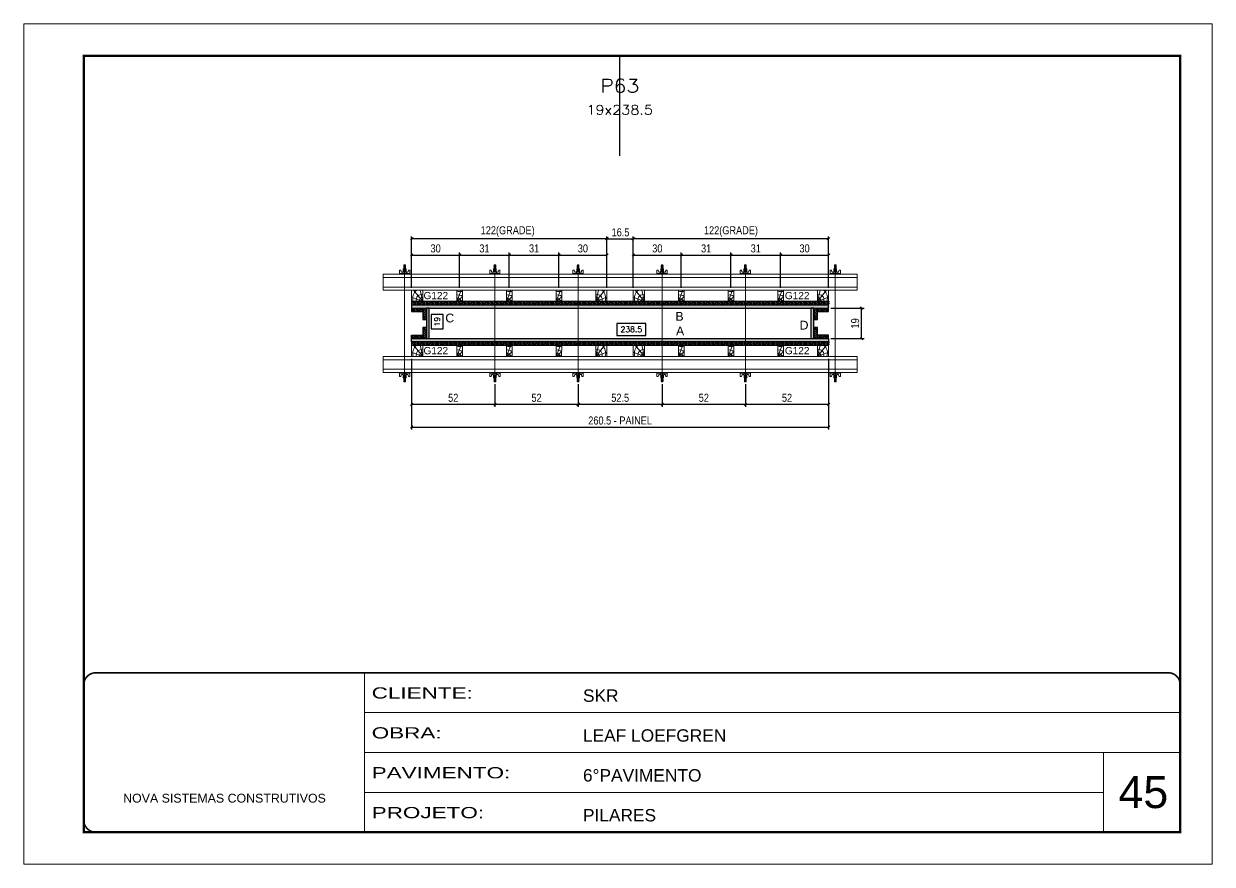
# Model space of a CAD drawing. Extents: x 14400 to 27878, y -21631 to 6985.
# Drawn here: x 14413 to 15898, y -6700 to -5650 of the extents above; entities that cross this region are included whole.
import ezdxf
from ezdxf.enums import TextEntityAlignment as Align

# ---------------------------------------------------------------- set-up
doc = ezdxf.new("R2010")
doc.units = 0
for name, pattern in [('CONTINUO', [0]), ('DASHED', [0.75, 0.5, -0.25]), ('HIDDEN', [0.375, 0.25, -0.125])]:
    doc.linetypes.add(name, pattern=pattern)
for name, color, linetype, lineweight in [('CARIMBO', 255, 'Continuous', 9), ('Folhas', 255, 'Continuous', 9), ('Hachura', 251, 'Continuous', 9), ('Madeira', 126, 'Continuous', 18), ('Perfil Metálico', 224, 'Continuous', 18), ('SARRAFO DE PRESSAO', 251, 'DASHED', 9), ('Texto Seção', 7, 'Continuous', 15)]:
    doc.layers.add(name, color=color, linetype=linetype, lineweight=lineweight)
for name, color, linetype in [('CHAPA', 1, 'Continuous'), ('COTA', 241, 'Continuous'), ('SARRAFO', 251, 'Continuous'), ('Texto de Titulo', 7, 'Continuous'), ('Texto Qtd Sarr', 242, 'Continuous'), ('TEXTO_GERAL', 7, 'Continuous')]:
    doc.layers.add(name, color=color, linetype=linetype)
doc.styles.add('ARIAL', font='arial.ttf')
doc.styles.add('COTA TECNICA 2X', font='techl___.ttf', dxfattribs={"height": 10})
doc.styles.add('ROMANS', font='romans.shx')
doc.styles.add('SANSSERIF', font='sas_____.pfb')
doc.styles.add('Tecnologia', font='')
doc.styles.get('Tecnologia').set_extended_font_data('Forgotten Futurist')
doc.dimstyles.new('SECAO PILAR', dxfattribs={"dimtxt": 10, "dimasz": 3, "dimexe": 3, "dimexo": 3, "dimgap": 3, "dimtad": 1, "dimdec": 1, "dimlfac": 0.5, "dimzin": 12, "dimdsep": 46, "dimtxsty": 'COTA TECNICA 2X', "dimblk1": 'OBLIQUE', "dimblk2": 'OBLIQUE', "dimsah": 1, "dimcen": 0.9, "dimclrd": 256, "dimclre": 256, "dimclrt": 256, "dimadec": 1, "dimazin": 3, "dimtfac": 1, "dimtdec": 1, "dimtmove": 0, "dimatfit": 3, "dimfxl": 1, "dimtolj": 1, "dimtzin": 12, "dimarcsym": 0})
doc.dimstyles.new('SECÇÃO 2', dxfattribs={"dimtxt": 7, "dimasz": 6, "dimexe": 0.18, "dimexo": 2, "dimgap": -4, "dimtad": 3, "dimdec": 1, "dimlfac": 0.5, "dimzin": 12, "dimdsep": 46, "dimtxsty": 'ROMANS', "dimblk": 'ARCHTICK', "dimcen": 0.09, "dimse1": 1, "dimse2": 1, "dimsd1": 1, "dimsd2": 1, "dimclrd": 180, "dimclre": 5, "dimclrt": 1, "dimadec": 0, "dimazin": 3, "dimtfac": 1, "dimtdec": 1, "dimtofl": 0, "dimtmove": 0, "dimatfit": 3, "dimldrblk": 'ARCHTICK', "dimfxl": 1, "dimtolj": 1, "dimtzin": 0, "dimarcsym": 0})
pattern_1 = [(225, (5774.138, -28934.2674), (1.12253202, -1.12253202), [])]

# ---------------------------------------------------------------- blocks, each defined once
blk = doc.blocks.new('9999999999')
at = {"color": 30, "linetype": 'CONTINUO'}
for p, q in [((98564.6, 34230.2), (98564.6, 34429.4)), ((98564.6, 34379.6), (99584, 34379.6)), ((98564.6, 34329.8), (99488, 34329.8)), ((99584, 34329.8), (99488, 34329.8)), ((99488, 34329.8), (99488, 34230.2)), ((98564.6, 34280), (99488, 34280))]:
    blk.add_line(p, q, dxfattribs=at)
at = {"color": 30, "linetype": 'CONTINUO', "const_width": 2}
blk.add_lwpolyline([(99584, 34230.2), (99584, 34414.4, 0.414214), (99569, 34429.4), (98229, 34429.4, 0.414214), (98214, 34414.4), (98214, 34245.2, 0.414214), (98229, 34230.2), (99584, 34230.2)], format="xyb", dxfattribs=at)
at = {"layer": 'Folhas'}
blk.add_lwpolyline([(98139, 34190.2), (99624, 34190.2), (99624, 35240.2), (98139, 35240.2)], close=True, dxfattribs=at)
at = {"layer": 'Folhas', "color": 30, "const_width": 3}
blk.add_lwpolyline([(98214, 34230.2), (99584, 34230.2), (99584, 35200.2), (98214, 35200.2)], close=True, dxfattribs=at)
at = {"color": 7, "linetype": 'Continuous', "ltscale": 5, "style": 'ARIAL'}
for s, height, p in [('SKR', 15.48, (98837.7, 34393.1)), ('LEAF LOEFGREN', 15.483, (98837.7, 34343.3)), ('6°PAVIMENTO', 15.483, (98837.7, 34293.5)), ('NOVA SISTEMAS CONSTRUTIVOS', 11.059, (98263.2, 34267.2)), ('PILARES', 15.48, (98837.7, 34243.7))]:
    blk.add_text(s, height=height, dxfattribs=at).set_placement(p)
at = {"layer": 'Folhas', "color": 7, "style": 'Tecnologia', "width": 1.5}
for s, p in [('CLIENTE:', (98573.7, 34397.2)), ('OBRA:', (98573.7, 34347.3)), ('PAVIMENTO:', (98573.7, 34297.5)), ('PROJETO:', (98573.7, 34247.7))]:
    blk.add_text(s, height=14, dxfattribs=at).set_placement(p)
blk = doc.blocks.new('*D3748')
at = {"layer": 'COTA', "color": 180, "lineweight": -2, "transparency": 16777216}
for p, q in [((14937.5, -6012.8), (14922.5, -6012.8)), ((14922.5, -6012.8), (14922.5, -6030.8)), ((14937.5, -6030.8), (14937.5, -6012.8)), ((14922.5, -6030.8), (14937.5, -6030.8))]:
    blk.add_line(p, q, dxfattribs=at)
at = {"layer": 'Defpoints', "color": 0, "transparency": 16777216}
for p in [(14937.4, -6004.9), (14937.4, -6042.9), (14941.5, -6042.9)]:
    blk.add_point(p, dxfattribs=at)
at = {"layer": 'COTA', "color": 1, "transparency": 16777216, "insert": (14930, -6021.8), "char_height": 7, "attachment_point": 5, "rotation": 90, "style": 'ROMANS'}
blk.add_mtext('\\A1;19', dxfattribs=at)
blk = doc.blocks.new('_ArchTick')
at = {"color": 0, "linetype": 'ByBlock', "const_width": 0.15}
blk.add_lwpolyline([(-0.5, -0.5), (0.5, 0.5)], dxfattribs=at)
blk = doc.blocks.new('*D3749')
at = {"layer": 'COTA', "color": 180, "lineweight": -2, "transparency": 16777216}
for p, q in [((15190.6, -6023.9), (15154.6, -6023.9)), ((15154.6, -6023.9), (15154.6, -6038.9)), ((15190.6, -6038.9), (15190.6, -6023.9)), ((15154.6, -6038.9), (15190.6, -6038.9))]:
    blk.add_line(p, q, dxfattribs=at)
at = {"layer": 'Defpoints', "color": 0, "transparency": 16777216}
for p in [(14920.1, -6042.9), (15397.1, -6042.9), (15397.1, -6042.9)]:
    blk.add_point(p, dxfattribs=at)
at = {"layer": 'COTA', "color": 1, "transparency": 16777216, "insert": (15172.6, -6031.4), "char_height": 7, "attachment_point": 5, "style": 'ROMANS'}
blk.add_mtext('\\A1;238.5', dxfattribs=at)
blk = doc.blocks.new('_Oblique')
at = {"color": 0, "linetype": 'ByBlock', "lineweight": -2}
blk.add_line((-0.5, -0.5), (0.5, 0.5), dxfattribs=at)
blk = doc.blocks.new('*D3750')
at = {"layer": 'COTA', "lineweight": -2, "transparency": 16777216}
for p, q in [((14898.1, -6068.2), (14898.1, -6156.4)), ((15419.1, -6068.2), (15419.1, -6156.4)), ((14898.1, -6153.4), (15419.1, -6153.4))]:
    blk.add_line(p, q, dxfattribs=at)
at = {"layer": 'Defpoints', "color": 0, "transparency": 16777216}
for p in [(14898.1, -6065.2), (15419.1, -6065.2), (15419.1, -6153.4)]:
    blk.add_point(p, dxfattribs=at)
at = {"layer": 'COTA', "lineweight": -2, "transparency": 16777216, "xscale": 3, "yscale": 3, "zscale": 3, "rotation": 180}
blk.add_blockref('_Oblique', (14898.1, -6153.4), dxfattribs=at)
at = {"layer": 'COTA', "lineweight": -2, "transparency": 16777216, "xscale": 3, "yscale": 3, "zscale": 3}
blk.add_blockref('_Oblique', (15419.1, -6153.4), dxfattribs=at)
at = {"layer": 'COTA', "transparency": 16777216, "insert": (15158.6, -6145.3), "char_height": 10, "attachment_point": 5, "style": 'COTA TECNICA 2X'}
blk.add_mtext('\\A1;260.5 - PAINEL', dxfattribs=at)
blk = doc.blocks.new('*D3751')
at = {"layer": 'COTA', "lineweight": -2, "transparency": 16777216}
for p, q in [((14898.1, -6068.3), (14898.1, -6128)), ((15002.2, -6100), (15002.2, -6128)), ((14898.1, -6125), (15002.2, -6125))]:
    blk.add_line(p, q, dxfattribs=at)
at = {"layer": 'Defpoints', "color": 0, "transparency": 16777216}
for p in [(14898.1, -6065.3), (15002.2, -6097), (15002.2, -6125)]:
    blk.add_point(p, dxfattribs=at)
at = {"layer": 'COTA', "lineweight": -2, "transparency": 16777216, "xscale": 3, "yscale": 3, "zscale": 3, "rotation": 180}
blk.add_blockref('_Oblique', (14898.1, -6125), dxfattribs=at)
at = {"layer": 'COTA', "lineweight": -2, "transparency": 16777216, "xscale": 3, "yscale": 3, "zscale": 3}
blk.add_blockref('_Oblique', (15002.2, -6125), dxfattribs=at)
at = {"layer": 'COTA', "transparency": 16777216, "insert": (14950.1, -6116.9), "char_height": 10, "attachment_point": 5, "style": 'COTA TECNICA 2X'}
blk.add_mtext('\\A1;52', dxfattribs=at)
blk = doc.blocks.new('C')
at = {"layer": 'Hachura', "color": 0}
for p, q in [((0, 3.22), (0, -3.22)), ((0.45, 3.22), (0, 3.22)), ((0.46, 3.16), (0, 3.16)), ((0.46, 3.05), (0, 3.05)), ((0.46, 2.88), (0, 2.88)), ((0, 2.75), (0, -1.16)), ((0.46, 2.65), (0, 2.65)), ((0.46, 2.23), (0, 2.23)), ((0.46, 1.51), (0, 1.51)), ((0.39, 0.49), (0.17, 0.49)), ((0.45, -3.23), (0.45, 3.22)), ((0.45, 3.22), (2.58, 3.22)), ((1.74, 0.97), (0.45, 0.97)), ((1.45, 0.1), (0.45, 0.1)), ((1.35, 1.94), (1.35, 0.96)), ((2.58, 2.39), (1.47, 2.09)), ((1.74, -0.97), (1.74, 0.97)), ((1.74, 0.97), (1.74, 0.84)), ((1.74, 0.97), (1.74, 0.84)), ((1.74, 0.84), (3.35, 0.84)), ((3.35, 0.45), (1.74, 0.45)), ((2.58, 3.22), (2.58, 2.39)), ((3.32, 0.84), (3.32, -0.84)), ((3.35, 0.84), (3.35, -0.84)), ((3.68, 0.45), (3.35, 0.45)), ((3.84, -0.52), (3.35, 0.45)), ((3.35, 0.06), (3.67, -0.57)), ((3.68, 0.45), (4.16, -0.52)), ((3.72, 0.5), (4.25, -0.57)), ((4.37, -0.55), (3.83, 0.53)), ((4.15, 0.45), (3.93, 0.45)), ((4.42, -0.52), (3.93, 0.45)), ((4.15, 0.45), (4.26, 0.45)), ((4.26, 0.45), (4.74, -0.52)), ((4.3, 0.5), (4.83, -0.57)), ((4.95, -0.55), (4.41, 0.53)), ((4.51, 0.45), (4.84, 0.45)), ((5, -0.52), (4.51, 0.45)), ((4.84, 0.45), (5.32, -0.52)), ((4.88, 0.5), (5.41, -0.57)), ((5.53, -0.55), (4.99, 0.53)), ((5.58, -0.52), (5.09, 0.45)), ((5.42, 0.45), (5.09, 0.45)), ((5.58, -0.52), (5.09, 0.45)), ((5.42, 0.45), (5.74, -0.19)), ((5.46, 0.5), (5.74, -0.07)), ((5.74, 0.19), (5.57, 0.53)), ((5.74, 0.32), (5.68, 0.45)), ((5.68, 0.45), (5.74, 0.45)), ((5.74, 0.45), (5.9, 0.29)), ((5.74, 0.45), (5.74, -0.52)), ((5.9, -0.36), (5.9, 0.29)), ((0.45, 0), (0, 0)), ((0.46, -1.52), (0, -1.52)), ((0.46, -2.23), (0, -2.23)), ((0.46, -2.65), (0, -2.65)), ((0.46, -2.88), (0, -2.88)), ((0.46, -3.05), (0, -3.05)), ((0.46, -3.16), (0, -3.16)), ((0, -3.22), (2.57, -3.22)), ((0.08, -0.48), (0.29, -0.48)), ((0.29, -0.48), (0.4, -0.48)), ((0.45, 0), (0.45, -0.97)), ((0.45, -0.16), (1.45, -0.16)), ((0.45, -0.65), (0.45, -0.32)), ((0.45, -3.23), (0.45, -0.65)), ((0.45, -0.97), (1.74, -0.97)), ((1.35, -1.94), (1.35, -0.97)), ((2.58, -2.39), (1.47, -2.1)), ((3.35, -0.32), (1.74, -0.32)), ((3.35, -0.84), (1.74, -0.84)), ((2.58, -3.23), (2.58, -2.39)), ((3.35, -0.07), (3.58, -0.52)), ((3.35, -0.52), (3.58, -0.52)), ((3.84, -0.52), (4.16, -0.52)), ((4.42, -0.52), (4.74, -0.52)), ((4.63, -0.52), (4.74, -0.52)), ((5, -0.52), (5.32, -0.52)), ((5.58, -0.52), (5.74, -0.52)), ((5.74, -0.52), (5.9, -0.36)), ((5.74, -0.52), (5.74, -0.52))]:
    blk.add_line(p, q, dxfattribs=at)
for centre, radius, start, end in [((1.52, 1.94), 0.161, 104.74356, 180), ((1.44, -0.03), 0.129, 272.69497, 87.30503), ((3.81, 0.39), 0.143, 25.56881, 154.43119), ((4.39, 0.39), 0.143, 25.56881, 154.43119), ((4.97, 0.39), 0.143, 25.56881, 154.43119), ((5.55, 0.39), 0.143, 25.56881, 154.43119), ((0.17, -0.37), 0.174, 221.74404, 317.85924), ((1.52, -1.94), 0.161, 180, 255.25644), ((3.71, -0.4), 0.174, 222.14076, 318.25596), ((4.29, -0.4), 0.174, 222.14076, 318.25596), ((4.87, -0.4), 0.174, 222.14076, 318.25596), ((5.45, -0.4), 0.174, 222.14076, 318.25596), ((5.61, -0.4), 0.174, 317.85924, 318.25596)]:
    blk.add_arc(centre, radius, start, end, dxfattribs=at)
blk = doc.blocks.new('*D3752')
at = {"layer": 'COTA', "lineweight": -2, "transparency": 16777216}
for p, q in [((15211.2, -6100), (15211.2, -6128)), ((15315.2, -6100), (15315.2, -6128)), ((15211.2, -6125), (15315.2, -6125))]:
    blk.add_line(p, q, dxfattribs=at)
at = {"layer": 'Defpoints', "color": 0, "transparency": 16777216}
for p in [(15211.2, -6097), (15315.2, -6097), (15315.2, -6125)]:
    blk.add_point(p, dxfattribs=at)
at = {"layer": 'COTA', "lineweight": -2, "transparency": 16777216, "xscale": 3, "yscale": 3, "zscale": 3, "rotation": 180}
blk.add_blockref('_Oblique', (15211.2, -6125), dxfattribs=at)
at = {"layer": 'COTA', "lineweight": -2, "transparency": 16777216, "xscale": 3, "yscale": 3, "zscale": 3}
blk.add_blockref('_Oblique', (15315.2, -6125), dxfattribs=at)
at = {"layer": 'COTA', "transparency": 16777216, "insert": (15263.2, -6116.9), "char_height": 10, "attachment_point": 5, "style": 'COTA TECNICA 2X'}
blk.add_mtext('\\A1;52', dxfattribs=at)
blk = doc.blocks.new('*D3753')
at = {"layer": 'COTA', "lineweight": -2, "transparency": 16777216}
for p, q in [((15422.1, -6004.9), (15463.4, -6004.9)), ((15460.4, -6042.9), (15460.4, -6004.9)), ((15422.1, -6042.9), (15463.4, -6042.9))]:
    blk.add_line(p, q, dxfattribs=at)
at = {"layer": 'Defpoints', "color": 0, "transparency": 16777216}
for p in [(15419.1, -6004.9), (15460.4, -6004.9), (15419.1, -6042.9)]:
    blk.add_point(p, dxfattribs=at)
at = {"layer": 'COTA', "lineweight": -2, "transparency": 16777216, "xscale": 3, "yscale": 3, "zscale": 3}
for p, rotation in [((15460.4, -6004.9), 90), ((15460.4, -6042.9), 270)]:
    blk.add_blockref('_Oblique', p, dxfattribs=dict(at, rotation=rotation))
at = {"layer": 'COTA', "transparency": 16777216, "insert": (15452.3, -6023.9), "char_height": 10, "attachment_point": 5, "rotation": 90, "style": 'COTA TECNICA 2X'}
blk.add_mtext('\\A1;19', dxfattribs=at)
blk = doc.blocks.new('*D3754')
at = {"layer": 'COTA', "lineweight": -2, "transparency": 16777216}
for p, q in [((15002.2, -6100), (15002.2, -6128)), ((15106.2, -6100), (15106.2, -6128)), ((15002.2, -6125), (15106.2, -6125))]:
    blk.add_line(p, q, dxfattribs=at)
at = {"layer": 'Defpoints', "color": 0, "transparency": 16777216}
for p in [(15002.2, -6097), (15106.2, -6097), (15106.2, -6125)]:
    blk.add_point(p, dxfattribs=at)
at = {"layer": 'COTA', "lineweight": -2, "transparency": 16777216, "xscale": 3, "yscale": 3, "zscale": 3, "rotation": 180}
blk.add_blockref('_Oblique', (15002.2, -6125), dxfattribs=at)
at = {"layer": 'COTA', "lineweight": -2, "transparency": 16777216, "xscale": 3, "yscale": 3, "zscale": 3}
blk.add_blockref('_Oblique', (15106.2, -6125), dxfattribs=at)
at = {"layer": 'COTA', "transparency": 16777216, "insert": (15054.2, -6116.9), "char_height": 10, "attachment_point": 5, "style": 'COTA TECNICA 2X'}
blk.add_mtext('\\A1;52', dxfattribs=at)
blk = doc.blocks.new('PONTALETE')
at = {"layer": 'Madeira'}
for q in [(2.71, 7), (7, 5.76), (7, 1.74)]:
    blk.add_line((0, 0), q, dxfattribs=at)
blk.add_lwpolyline([(0, 0), (7, 0), (7, 7), (0, 7)], close=True, dxfattribs=at)
for centre, radius, start, end in [((2.04, 0.06), 6.23, 37.28179, 109.09128), ((1.09, 0.9), 3.19, 343.60304, 109.98471), ((-0.21, -0.78), 3.09, 14.63219, 86.0383)]:
    blk.add_arc(centre, radius, start, end, dxfattribs=at)
blk = doc.blocks.new('MEIO PONTALETE')
at = {"layer": 'Madeira'}
for q in [(2.71, 7), (3.5, 2.88), (3.5, 0.87)]:
    blk.add_line((0, 0), q, dxfattribs=at)
blk.add_lwpolyline([(0, 0), (3.5, 0), (3.5, 7), (0, 7)], close=True, dxfattribs=at)
for centre, radius, start, end in [((2.04, 0.06), 6.23, 76.44987, 109.09128), ((1.09, 0.9), 3.19, 40.90626, 109.98471), ((-0.21, -0.78), 3.09, 14.63219, 86.0383)]:
    blk.add_arc(centre, radius, start, end, dxfattribs=at)
blk = doc.blocks.new('*D3755')
at = {"layer": 'COTA', "lineweight": -2, "transparency": 16777216}
for p, q in [((15175.1, -5979.4), (15175.1, -5935.5)), ((15175.1, -5938.5), (15235.1, -5938.5)), ((15235.1, -5979.5), (15235.1, -5935.5))]:
    blk.add_line(p, q, dxfattribs=at)
at = {"layer": 'Defpoints', "color": 0, "transparency": 16777216}
for p in [(15235.1, -5938.5), (15175.1, -5982.4), (15235.1, -5982.5)]:
    blk.add_point(p, dxfattribs=at)
at = {"layer": 'COTA', "lineweight": -2, "transparency": 16777216, "xscale": 3, "yscale": 3, "zscale": 3, "rotation": 180}
blk.add_blockref('_Oblique', (15175.1, -5938.5), dxfattribs=at)
at = {"layer": 'COTA', "lineweight": -2, "transparency": 16777216, "xscale": 3, "yscale": 3, "zscale": 3}
blk.add_blockref('_Oblique', (15235.1, -5938.5), dxfattribs=at)
at = {"layer": 'COTA', "transparency": 16777216, "insert": (15205.1, -5930.3), "char_height": 10, "attachment_point": 5, "style": 'COTA TECNICA 2X'}
blk.add_mtext('\\A1;30', dxfattribs=at)
blk = doc.blocks.new('*D3756')
at = {"layer": 'COTA', "lineweight": -2, "transparency": 16777216}
for p, q in [((15175.1, -5979.4), (15175.1, -5915.3)), ((15419.1, -5918.3), (15175.1, -5918.3)), ((15419.1, -5979.5), (15419.1, -5915.3))]:
    blk.add_line(p, q, dxfattribs=at)
at = {"layer": 'Defpoints', "color": 0, "transparency": 16777216}
for p in [(15175.1, -5918.3), (15175.1, -5982.4), (15419.1, -5982.5)]:
    blk.add_point(p, dxfattribs=at)
at = {"layer": 'COTA', "lineweight": -2, "transparency": 16777216, "xscale": 3, "yscale": 3, "zscale": 3, "rotation": 180}
blk.add_blockref('_Oblique', (15175.1, -5918.3), dxfattribs=at)
at = {"layer": 'COTA', "lineweight": -2, "transparency": 16777216, "xscale": 3, "yscale": 3, "zscale": 3}
blk.add_blockref('_Oblique', (15419.1, -5918.3), dxfattribs=at)
at = {"layer": 'COTA', "transparency": 16777216, "insert": (15297.1, -5909.1), "char_height": 10, "attachment_point": 5, "style": 'COTA TECNICA 2X'}
blk.add_mtext('\\A1;122(GRADE)', dxfattribs=at)
blk = doc.blocks.new('*D3757')
at = {"layer": 'COTA', "lineweight": -2, "transparency": 16777216}
for p, q in [((15235.1, -5979.5), (15235.1, -5935.5)), ((15235.1, -5938.5), (15297.1, -5938.5)), ((15297.1, -5979.5), (15297.1, -5935.5))]:
    blk.add_line(p, q, dxfattribs=at)
at = {"layer": 'Defpoints', "color": 0, "transparency": 16777216}
for p in [(15297.1, -5938.5), (15235.1, -5982.5), (15297.1, -5982.5)]:
    blk.add_point(p, dxfattribs=at)
at = {"layer": 'COTA', "lineweight": -2, "transparency": 16777216, "xscale": 3, "yscale": 3, "zscale": 3, "rotation": 180}
blk.add_blockref('_Oblique', (15235.1, -5938.5), dxfattribs=at)
at = {"layer": 'COTA', "lineweight": -2, "transparency": 16777216, "xscale": 3, "yscale": 3, "zscale": 3}
blk.add_blockref('_Oblique', (15297.1, -5938.5), dxfattribs=at)
at = {"layer": 'COTA', "transparency": 16777216, "insert": (15266.1, -5930.3), "char_height": 10, "attachment_point": 5, "style": 'COTA TECNICA 2X'}
blk.add_mtext('\\A1;31', dxfattribs=at)
blk = doc.blocks.new('*D3758')
at = {"layer": 'COTA', "lineweight": -2, "transparency": 16777216}
for p, q in [((15297.1, -5979.5), (15297.1, -5935.5)), ((15297.1, -5938.5), (15359.1, -5938.5)), ((15359.1, -5979.5), (15359.1, -5935.5))]:
    blk.add_line(p, q, dxfattribs=at)
at = {"layer": 'Defpoints', "color": 0, "transparency": 16777216}
for p in [(15359.1, -5938.5), (15297.1, -5982.5), (15359.1, -5982.5)]:
    blk.add_point(p, dxfattribs=at)
at = {"layer": 'COTA', "lineweight": -2, "transparency": 16777216, "xscale": 3, "yscale": 3, "zscale": 3, "rotation": 180}
blk.add_blockref('_Oblique', (15297.1, -5938.5), dxfattribs=at)
at = {"layer": 'COTA', "lineweight": -2, "transparency": 16777216, "xscale": 3, "yscale": 3, "zscale": 3}
blk.add_blockref('_Oblique', (15359.1, -5938.5), dxfattribs=at)
at = {"layer": 'COTA', "transparency": 16777216, "insert": (15328.1, -5930.3), "char_height": 10, "attachment_point": 5, "style": 'COTA TECNICA 2X'}
blk.add_mtext('\\A1;31', dxfattribs=at)
blk = doc.blocks.new('*D3759')
at = {"layer": 'COTA', "lineweight": -2, "transparency": 16777216}
for p, q in [((15359.1, -5979.5), (15359.1, -5935.5)), ((15359.1, -5938.5), (15419.1, -5938.5)), ((15419.1, -5979.5), (15419.1, -5935.5))]:
    blk.add_line(p, q, dxfattribs=at)
at = {"layer": 'Defpoints', "color": 0, "transparency": 16777216}
for p in [(15419.1, -5938.5), (15359.1, -5982.5), (15419.1, -5982.5)]:
    blk.add_point(p, dxfattribs=at)
at = {"layer": 'COTA', "lineweight": -2, "transparency": 16777216, "xscale": 3, "yscale": 3, "zscale": 3, "rotation": 180}
blk.add_blockref('_Oblique', (15359.1, -5938.5), dxfattribs=at)
at = {"layer": 'COTA', "lineweight": -2, "transparency": 16777216, "xscale": 3, "yscale": 3, "zscale": 3}
blk.add_blockref('_Oblique', (15419.1, -5938.5), dxfattribs=at)
at = {"layer": 'COTA', "transparency": 16777216, "insert": (15389.1, -5930.3), "char_height": 10, "attachment_point": 5, "style": 'COTA TECNICA 2X'}
blk.add_mtext('\\A1;30', dxfattribs=at)
blk = doc.blocks.new('*D3760')
at = {"layer": 'COTA', "lineweight": -2, "transparency": 16777216}
for p, q in [((14898.1, -5979.4), (14898.1, -5935.5)), ((14898.1, -5938.5), (14958.1, -5938.5)), ((14958.1, -5979.5), (14958.1, -5935.5))]:
    blk.add_line(p, q, dxfattribs=at)
at = {"layer": 'Defpoints', "color": 0, "transparency": 16777216}
for p in [(14958.1, -5938.5), (14898.1, -5982.4), (14958.1, -5982.5)]:
    blk.add_point(p, dxfattribs=at)
at = {"layer": 'COTA', "lineweight": -2, "transparency": 16777216, "xscale": 3, "yscale": 3, "zscale": 3, "rotation": 180}
blk.add_blockref('_Oblique', (14898.1, -5938.5), dxfattribs=at)
at = {"layer": 'COTA', "lineweight": -2, "transparency": 16777216, "xscale": 3, "yscale": 3, "zscale": 3}
blk.add_blockref('_Oblique', (14958.1, -5938.5), dxfattribs=at)
at = {"layer": 'COTA', "transparency": 16777216, "insert": (14928.1, -5930.3), "char_height": 10, "attachment_point": 5, "style": 'COTA TECNICA 2X'}
blk.add_mtext('\\A1;30', dxfattribs=at)
blk = doc.blocks.new('*D3761')
at = {"layer": 'COTA', "lineweight": -2, "transparency": 16777216}
for p, q in [((14898.1, -5979.4), (14898.1, -5915.3)), ((15142.1, -5918.3), (14898.1, -5918.3)), ((15142.1, -5979.5), (15142.1, -5915.3))]:
    blk.add_line(p, q, dxfattribs=at)
at = {"layer": 'Defpoints', "color": 0, "transparency": 16777216}
for p in [(14898.1, -5918.3), (14898.1, -5982.4), (15142.1, -5982.5)]:
    blk.add_point(p, dxfattribs=at)
at = {"layer": 'COTA', "lineweight": -2, "transparency": 16777216, "xscale": 3, "yscale": 3, "zscale": 3, "rotation": 180}
blk.add_blockref('_Oblique', (14898.1, -5918.3), dxfattribs=at)
at = {"layer": 'COTA', "lineweight": -2, "transparency": 16777216, "xscale": 3, "yscale": 3, "zscale": 3}
blk.add_blockref('_Oblique', (15142.1, -5918.3), dxfattribs=at)
at = {"layer": 'COTA', "transparency": 16777216, "insert": (15018.1, -5909.1), "char_height": 10, "attachment_point": 5, "style": 'COTA TECNICA 2X'}
blk.add_mtext('\\A1;122(GRADE)', dxfattribs=at)
blk = doc.blocks.new('*D3762')
at = {"layer": 'COTA', "lineweight": -2, "transparency": 16777216}
for p, q in [((14958.1, -5979.5), (14958.1, -5935.5)), ((14958.1, -5938.5), (15020.1, -5938.5)), ((15020.1, -5979.5), (15020.1, -5935.5))]:
    blk.add_line(p, q, dxfattribs=at)
at = {"layer": 'Defpoints', "color": 0, "transparency": 16777216}
for p in [(15020.1, -5938.5), (14958.1, -5982.5), (15020.1, -5982.5)]:
    blk.add_point(p, dxfattribs=at)
at = {"layer": 'COTA', "lineweight": -2, "transparency": 16777216, "xscale": 3, "yscale": 3, "zscale": 3, "rotation": 180}
blk.add_blockref('_Oblique', (14958.1, -5938.5), dxfattribs=at)
at = {"layer": 'COTA', "lineweight": -2, "transparency": 16777216, "xscale": 3, "yscale": 3, "zscale": 3}
blk.add_blockref('_Oblique', (15020.1, -5938.5), dxfattribs=at)
at = {"layer": 'COTA', "transparency": 16777216, "insert": (14989.1, -5930.3), "char_height": 10, "attachment_point": 5, "style": 'COTA TECNICA 2X'}
blk.add_mtext('\\A1;31', dxfattribs=at)
blk = doc.blocks.new('*D3763')
at = {"layer": 'COTA', "lineweight": -2, "transparency": 16777216}
for p, q in [((15020.1, -5979.5), (15020.1, -5935.5)), ((15020.1, -5938.5), (15082.1, -5938.5)), ((15082.1, -5979.5), (15082.1, -5935.5))]:
    blk.add_line(p, q, dxfattribs=at)
at = {"layer": 'Defpoints', "color": 0, "transparency": 16777216}
for p in [(15082.1, -5938.5), (15020.1, -5982.5), (15082.1, -5982.5)]:
    blk.add_point(p, dxfattribs=at)
at = {"layer": 'COTA', "lineweight": -2, "transparency": 16777216, "xscale": 3, "yscale": 3, "zscale": 3, "rotation": 180}
blk.add_blockref('_Oblique', (15020.1, -5938.5), dxfattribs=at)
at = {"layer": 'COTA', "lineweight": -2, "transparency": 16777216, "xscale": 3, "yscale": 3, "zscale": 3}
blk.add_blockref('_Oblique', (15082.1, -5938.5), dxfattribs=at)
at = {"layer": 'COTA', "transparency": 16777216, "insert": (15051.1, -5930.3), "char_height": 10, "attachment_point": 5, "style": 'COTA TECNICA 2X'}
blk.add_mtext('\\A1;31', dxfattribs=at)
blk = doc.blocks.new('*D3764')
at = {"layer": 'COTA', "lineweight": -2, "transparency": 16777216}
for p, q in [((15082.1, -5979.5), (15082.1, -5935.5)), ((15082.1, -5938.5), (15142.1, -5938.5)), ((15142.1, -5979.5), (15142.1, -5935.5))]:
    blk.add_line(p, q, dxfattribs=at)
at = {"layer": 'Defpoints', "color": 0, "transparency": 16777216}
for p in [(15142.1, -5938.5), (15082.1, -5982.5), (15142.1, -5982.5)]:
    blk.add_point(p, dxfattribs=at)
at = {"layer": 'COTA', "lineweight": -2, "transparency": 16777216, "xscale": 3, "yscale": 3, "zscale": 3, "rotation": 180}
blk.add_blockref('_Oblique', (15082.1, -5938.5), dxfattribs=at)
at = {"layer": 'COTA', "lineweight": -2, "transparency": 16777216, "xscale": 3, "yscale": 3, "zscale": 3}
blk.add_blockref('_Oblique', (15142.1, -5938.5), dxfattribs=at)
at = {"layer": 'COTA', "transparency": 16777216, "insert": (15112.1, -5930.3), "char_height": 10, "attachment_point": 5, "style": 'COTA TECNICA 2X'}
blk.add_mtext('\\A1;30', dxfattribs=at)
blk = doc.blocks.new('*D3765')
at = {"layer": 'COTA', "lineweight": -2, "transparency": 16777216}
for p, q in [((15142.1, -5979.5), (15142.1, -5915.3)), ((15142.1, -5918.3), (15175.1, -5918.3)), ((15175.1, -5979.4), (15175.1, -5915.3))]:
    blk.add_line(p, q, dxfattribs=at)
at = {"layer": 'Defpoints', "color": 0, "transparency": 16777216}
for p in [(15175.1, -5918.3), (15142.1, -5982.5), (15175.1, -5982.4)]:
    blk.add_point(p, dxfattribs=at)
at = {"layer": 'COTA', "lineweight": -2, "transparency": 16777216, "xscale": 3, "yscale": 3, "zscale": 3, "rotation": 180}
blk.add_blockref('_Oblique', (15142.1, -5918.3), dxfattribs=at)
at = {"layer": 'COTA', "lineweight": -2, "transparency": 16777216, "xscale": 3, "yscale": 3, "zscale": 3}
blk.add_blockref('_Oblique', (15175.1, -5918.3), dxfattribs=at)
at = {"layer": 'COTA', "transparency": 16777216, "insert": (15159.1, -5910.2), "char_height": 10, "attachment_point": 5, "style": 'COTA TECNICA 2X'}
blk.add_mtext('\\A1;16.5', dxfattribs=at)
blk = doc.blocks.new('titulo1')
at = {"layer": 'Defpoints', "color": 252, "linetype": 'HIDDEN', "ltscale": 2}
blk.add_line((0, 0), (0, 125), dxfattribs=at)
at = {"layer": 'Defpoints', "style": 'ROMANS', "oblique": 15}
blk.add_attdef('FOLHA', text='', height=10, dxfattribs=at).set_placement((0, 15.6), align=Align.MIDDLE_CENTER)
at = {"layer": 'Texto Qtd Sarr', "color": 3, "style": 'ROMANS', "oblique": 15}
for tag, height, p in [('TITULO', 17, (0, 71.4)), ('SEÇÃO', 12, (0, 41.5))]:
    blk.add_attdef(tag, text='', height=height, dxfattribs=at).set_placement(p, align=Align.MIDDLE_CENTER)
blk = doc.blocks.new('*D3766')
at = {"layer": 'COTA', "lineweight": -2, "transparency": 16777216}
for p, q in [((15419.1, -6068.2), (15419.1, -6128)), ((15315.2, -6100), (15315.2, -6128)), ((15315.2, -6125), (15419.1, -6125))]:
    blk.add_line(p, q, dxfattribs=at)
at = {"layer": 'Defpoints', "color": 0, "transparency": 16777216}
for p in [(15419.1, -6065.2), (15315.2, -6097), (15419.1, -6125)]:
    blk.add_point(p, dxfattribs=at)
at = {"layer": 'COTA', "lineweight": -2, "transparency": 16777216, "xscale": 3, "yscale": 3, "zscale": 3, "rotation": 180}
blk.add_blockref('_Oblique', (15315.2, -6125), dxfattribs=at)
at = {"layer": 'COTA', "lineweight": -2, "transparency": 16777216, "xscale": 3, "yscale": 3, "zscale": 3}
blk.add_blockref('_Oblique', (15419.1, -6125), dxfattribs=at)
at = {"layer": 'COTA', "transparency": 16777216, "insert": (15367.1, -6116.9), "char_height": 10, "attachment_point": 5, "style": 'COTA TECNICA 2X'}
blk.add_mtext('\\A1;52', dxfattribs=at)
blk = doc.blocks.new('*D3767')
at = {"layer": 'COTA', "lineweight": -2, "transparency": 16777216}
for p, q in [((15106.2, -6100), (15106.2, -6128)), ((15211.2, -6100), (15211.2, -6128)), ((15106.2, -6125), (15211.2, -6125))]:
    blk.add_line(p, q, dxfattribs=at)
at = {"layer": 'Defpoints', "color": 0, "transparency": 16777216}
for p in [(15106.2, -6097), (15211.2, -6097), (15211.2, -6125)]:
    blk.add_point(p, dxfattribs=at)
at = {"layer": 'COTA', "lineweight": -2, "transparency": 16777216, "xscale": 3, "yscale": 3, "zscale": 3, "rotation": 180}
blk.add_blockref('_Oblique', (15106.2, -6125), dxfattribs=at)
at = {"layer": 'COTA', "lineweight": -2, "transparency": 16777216, "xscale": 3, "yscale": 3, "zscale": 3}
blk.add_blockref('_Oblique', (15211.2, -6125), dxfattribs=at)
at = {"layer": 'COTA', "transparency": 16777216, "insert": (15158.7, -6116.9), "char_height": 10, "attachment_point": 5, "style": 'COTA TECNICA 2X'}
blk.add_mtext('\\A1;52.5', dxfattribs=at)

msp = doc.modelspace()

# ---------------------------------------------------------------- hatches: boundary and pattern name
at = {"layer": 'Hachura'}
h = msp.add_hatch(dxfattribs=at)
h.set_pattern_fill('ANSI31', color=256, scale=0.5, angle=180, style=0)
h.set_pattern_definition([(225, (5804.138, -28925.8674), (1.12253202, -1.12253202), [])])
h.paths.add_polyline_path([(15420.09, -5996.46), (15420.09, -6000.86), (14898.09, -6000.86), (14898.09, -5996.46)])
h = msp.add_hatch(color=256, dxfattribs=at)
h.dxf.hatch_style = 1
h.paths.add_polyline_path([(15420.09, -6004.87), (15420.09, -6000.87), (14898.09, -6000.86), (14898.09, -6004.86)])
h = msp.add_hatch(dxfattribs=at)
h.set_pattern_fill('ANSI31', color=256, scale=0.5, angle=180, style=0)
h.set_pattern_definition(pattern_1)
h.paths.add_polyline_path([(14912.09, -6004.86), (14912.09, -6009.26), (14898.09, -6009.26), (14898.09, -6004.86)])
h = msp.add_hatch(dxfattribs=at)
h.set_pattern_fill('ANSI31', color=256, scale=0.5, angle=270, style=0)
h.set_pattern_definition([(315, (37807.898, -15507.811), (1.12253202, 1.12253202), [])])
h.paths.add_polyline_path([(14916.49, -6018.86), (14912.09, -6018.86), (14912.09, -6004.86), (14916.49, -6004.86)])
h = msp.add_hatch(color=256, dxfattribs=at)
h.dxf.hatch_style = 1
h.paths.add_polyline_path([(14916.49, -6042.86), (14920.09, -6042.86), (14920.09, -6004.86), (14916.49, -6004.86)])
h = msp.add_hatch(color=256, dxfattribs=at)
h.dxf.hatch_style = 1
h.paths.add_polyline_path([(15397.09, -6042.86), (15400.69, -6042.86), (15400.69, -6004.86), (15397.09, -6004.86)])
h = msp.add_hatch(dxfattribs=at)
h.set_pattern_fill('ANSI31', color=256, scale=0.5, angle=270, style=0)
h.set_pattern_definition([(315, (38296.498, -15507.811), (1.12253202, 1.12253202), [])])
h.paths.add_polyline_path([(15405.09, -6018.86), (15400.69, -6018.86), (15400.69, -6004.86), (15405.09, -6004.86)])
h = msp.add_hatch(dxfattribs=at)
h.set_pattern_fill('ANSI31', color=256, scale=0.5, angle=180, style=0)
h.set_pattern_definition([(225, (6281.138, -28934.2674), (1.12253202, -1.12253202), [])])
h.paths.add_polyline_path([(15419.09, -6004.86), (15419.09, -6009.26), (15405.09, -6009.26), (15405.09, -6004.86)])
h = msp.add_hatch(dxfattribs=at)
h.set_pattern_fill('ANSI31', color=256, scale=0.5, angle=270, style=0)
h.set_pattern_definition([(315, (37807.898, -15531.811), (1.12253202, 1.12253202), [])])
h.paths.add_polyline_path([(14916.49, -6042.86), (14912.09, -6042.86), (14912.09, -6028.86), (14916.49, -6028.86)])
h = msp.add_hatch(dxfattribs=at)
h.set_pattern_fill('ANSI31', color=256, scale=0.5, angle=270, style=0)
h.set_pattern_definition([(315, (38296.498, -15531.811), (1.12253202, 1.12253202), [])])
h.paths.add_polyline_path([(15405.09, -6042.86), (15400.69, -6042.86), (15400.69, -6028.86), (15405.09, -6028.86)])
h = msp.add_hatch(dxfattribs=at)
h.set_pattern_fill('ANSI31', color=256, scale=0.5, angle=180, style=0)
h.set_pattern_definition(pattern_1)
h.paths.add_polyline_path([(14912.09, -6042.86), (14912.09, -6038.46), (14898.09, -6038.46), (14898.09, -6042.86)])
h = msp.add_hatch(color=256, dxfattribs=at)
h.dxf.hatch_style = 1
h.paths.add_polyline_path([(15419.09, -6042.86), (15419.09, -6046.86), (14898.09, -6046.86), (14898.09, -6042.86)])
h = msp.add_hatch(dxfattribs=at)
h.set_pattern_fill('ANSI31', color=256, scale=0.5, angle=180, style=0)
h.set_pattern_definition([(225, (5916.138, -28934.2674), (1.12253202, -1.12253202), [])])
h.paths.add_polyline_path([(15405.09, -6042.86), (15405.09, -6038.46), (15419.09, -6038.46), (15419.09, -6042.86)])
h = msp.add_hatch(dxfattribs=at)
h.set_pattern_fill('ANSI31', color=256, scale=0.5, angle=180, style=0)
h.set_pattern_definition([(225, (5804.138, -28976.2674), (1.12253202, -1.12253202), [])])
h.paths.add_polyline_path([(15420.09, -6046.86), (15420.09, -6051.26), (14898.09, -6051.26), (14898.09, -6046.86)])

# ---------------------------------------------------------------- linework, layer by layer
at = {"layer": 'CHAPA'}
msp.add_lwpolyline([(14898.09, -6000.86), (14898.09, -6004.86), (15419.09, -6004.86), (15419.09, -6000.86)], dxfattribs=at)
for points in [[(14916.49, -6042.86), (14920.09, -6042.86), (14920.09, -6004.86), (14916.49, -6004.86)], [(15397.09, -6042.86), (15400.69, -6042.86), (15400.69, -6004.86), (15397.09, -6004.86)], [(15419.09, -6042.86), (15419.09, -6046.86), (14898.09, -6046.86), (14898.09, -6042.86)]]:
    msp.add_lwpolyline(points, close=True, dxfattribs=at)
at = {"layer": 'Hachura'}
for p, q in [((14889.4, -6096.03), (14889.4, -5955.49)), ((15002.09, -6096.03), (15002.09, -5955.49)), ((15106.09, -6096.03), (15106.09, -5955.49)), ((15211.09, -6096.03), (15211.09, -5955.49)), ((15315.09, -6096.03), (15315.09, -5955.49)), ((15427.48, -6096.03), (15427.48, -5955.49))]:
    msp.add_line(p, q, dxfattribs=at)
at = {"layer": 'Madeira'}
for points in [[(14898.09, -5996.46), (14898.11, -5982.46), (15142.1, -5982.46), (15142.08, -5996.46)], [(15175.1, -5996.46), (15175.11, -5982.46), (15419.11, -5982.46), (15419.09, -5996.46)], [(14898.07, -6065.24), (14898.09, -6051.24), (15142.08, -6051.25), (15142.07, -6065.25)], [(15175.08, -6065.24), (15175.1, -6051.24), (15419.09, -6051.25), (15419.07, -6065.25)]]:
    msp.add_lwpolyline(points, close=True, dxfattribs=at)
at = {"layer": 'Perfil Metálico'}
for p, q in [((15454.81, -5966.52), (14862.37, -5966.52)), ((15454.81, -5978.52), (14862.37, -5978.52)), ((15454.81, -6069.26), (14862.37, -6069.26)), ((15454.81, -6081.26), (14862.37, -6081.26))]:
    msp.add_line(p, q, dxfattribs=at)
for points in [[(15454.81, -5982.46), (15454.81, -5962.46), (14862.37, -5962.52), (14862.37, -5982.52)], [(14862.37, -6065.26), (14862.37, -6085.26), (15454.81, -6085.2), (15454.81, -6065.2)]]:
    msp.add_lwpolyline(points, close=True, dxfattribs=at)
at = {"layer": 'SARRAFO'}
for points in [[(14898.09, -6000.86), (15419.09, -6000.86), (15419.09, -5996.46), (14898.09, -5996.46)], [(14912.09, -6028.86), (14912.09, -6042.86), (14916.49, -6042.86), (14916.49, -6028.86)], [(15400.69, -6028.86), (15400.69, -6042.86), (15405.09, -6042.86), (15405.09, -6028.86)], [(14898.09, -6051.26), (15419.09, -6051.26), (15419.09, -6046.86), (14898.09, -6046.86)]]:
    msp.add_lwpolyline(points, close=True, dxfattribs=at)
for points in [[(14898.09, -6004.86), (14898.09, -6009.26), (14912.09, -6009.26)], [(14912.09, -6004.86), (14912.09, -6018.86), (14916.49, -6018.86), (14916.49, -6004.86)], [(15400.69, -6004.86), (15400.69, -6018.86), (15405.09, -6018.86), (15405.09, -6004.86)], [(15405.09, -6009.26), (15419.09, -6009.26), (15419.09, -6004.86)], [(14912.09, -6042.86), (14898.09, -6042.86), (14898.09, -6038.46), (14912.09, -6038.46)], [(15405.09, -6042.86), (15419.09, -6042.86), (15419.09, -6038.46), (15405.09, -6038.46)]]:
    msp.add_lwpolyline(points, dxfattribs=at)

# ---------------------------------------------------------------- block references
at = {"layer": 'Hachura', "linetype": 'Continuous', "yscale": 2, "zscale": 2}
for p, xscale, rotation in [((14889.41, -5962.49), -2, 270), ((15002.08, -5962.49), 2, 90.00000000000001), ((15106.08, -5962.49), 2, 90.00000000000001), ((15211.08, -5962.49), 2, 90.00000000000001), ((15315.08, -5962.49), 2, 90.00000000000001), ((15427.47, -5962.49), 2, 90.00000000000001), ((14889.4, -6085.23), 2, 270), ((15002.09, -6085.23), -2, 90), ((15106.09, -6085.23), -2, 90), ((15211.09, -6085.23), -2, 90), ((15315.09, -6085.23), -2, 90), ((15427.48, -6085.23), -2, 90)]:
    msp.add_blockref('C', p, dxfattribs=dict(at, xscale=xscale, rotation=rotation))
at = {"layer": 'Madeira'}
for name, p, xscale, yscale, zscale, rotation in [('PONTALETE', (14912.09, -5996.46), 2, 2, 2, 89.93708930310329), ('MEIO PONTALETE', (14954.59, -5996.46), 1.999999997962732, 1.999999997962732, 1.999999997962732, 359.9370893031033), ('MEIO PONTALETE', (15016.59, -5996.46), 1.999999997962732, 1.999999997962732, 1.999999997962732, 359.9370893031033), ('MEIO PONTALETE', (15078.59, -5996.46), 1.999999997962732, 1.999999997962732, 1.999999997962732, 359.9370893031033), ('PONTALETE', (15128.08, -5996.44), -2, 2, 2, 269.9370893031033), ('PONTALETE', (15189.1, -5996.46), 2, 2, 2, 89.93708930310329), ('MEIO PONTALETE', (15231.6, -5996.46), 1.999999997962732, 1.999999997962732, 1.999999997962732, 359.9370893031033), ('MEIO PONTALETE', (15293.6, -5996.46), 1.999999997962732, 1.999999997962732, 1.999999997962732, 359.9370893031033), ('MEIO PONTALETE', (15355.6, -5996.46), 1.999999997962732, 1.999999997962732, 1.999999997962732, 359.9370893031033), ('PONTALETE', (15405.09, -5996.44), -2, 2, 2, 269.9370893031033), ('PONTALETE', (14912.07, -6065.25), 2, 2, 2, 89.93708930310329), ('MEIO PONTALETE', (14954.57, -6065.24), 1.999999997962732, 1.999999997962732, 1.999999997962732, 359.9370893031033), ('MEIO PONTALETE', (15016.57, -6065.24), 1.999999997962732, 1.999999997962732, 1.999999997962732, 359.9370893031033), ('MEIO PONTALETE', (15078.57, -6065.24), 1.999999997962732, 1.999999997962732, 1.999999997962732, 359.9370893031033), ('PONTALETE', (15128.07, -6065.23), -2, 2, 2, 269.9370893031033), ('PONTALETE', (15189.08, -6065.25), 2, 2, 2, 89.93708930310329), ('MEIO PONTALETE', (15231.58, -6065.24), 1.999999997962732, 1.999999997962732, 1.999999997962732, 359.9370893031033), ('MEIO PONTALETE', (15293.58, -6065.24), 1.999999997962732, 1.999999997962732, 1.999999997962732, 359.9370893031033), ('MEIO PONTALETE', (15355.58, -6065.24), 1.999999997962732, 1.999999997962732, 1.999999997962732, 359.9370893031033), ('PONTALETE', (15405.07, -6065.23), -2, 2, 2, 269.9370893031033)]:
    msp.add_blockref(name, p, dxfattribs=dict(at, xscale=xscale, yscale=yscale, zscale=zscale, rotation=rotation))
at = {"layer": 'SARRAFO DE PRESSAO', "color": 6, "linetype": 'ByBlock'}
msp.add_blockref('9999999999', (-83725.51, -40889.8), dxfattribs=at)
at = {"layer": 'Texto Seção'}
ref = msp.add_blockref('titulo1', (15158.09, -5814.6), dxfattribs=at)
ref.add_attrib('TITULO', 'P63', dxfattribs={"layer": 'Texto de Titulo', "color": 7, "height": 17, "style": 'ROMANS', "width": 1.1}).set_placement((15158.09, -5727.1), align=Align.MIDDLE_CENTER)
ref.add_attrib('SEÇÃO', '19x238.5', dxfattribs={"layer": 'Texto de Titulo', "color": 7, "height": 12, "style": 'ROMANS', "width": 1.1}).set_placement((15158.09, -5757.1), align=Align.MIDDLE_CENTER)

# ---------------------------------------------------------------- texts
at = {"layer": 'CARIMBO', "style": 'ARIAL'}
msp.add_text('45', height=40, dxfattribs=at).set_placement((15781.33, -6629.46))
at = {"layer": 'TEXTO_GERAL', "color": 0, "linetype": 'Continuous', "style": 'SANSSERIF'}
for p in [(14912.95, -5989.16), (15364.49, -5989.16), (14912.93, -6057.94), (15364.47, -6057.94)]:
    msp.add_text('G122', height=9, dxfattribs=at).set_placement(p, align=Align.MIDDLE_LEFT)
at = {"layer": 'TEXTO_GERAL', "style": 'ARIAL'}
for s, p in [('C', (14945.76, -6017.2)), ('B', (15232.85, -6015.11)), ('A', (15233.6, -6033.34)), ('D', (15388.45, -6026.14))]:
    msp.add_text(s, height=11, dxfattribs=at).set_placement(p, align=Align.MIDDLE_CENTER)

# ---------------------------------------------------------------- dimensions: what is measured, and where the dimension line sits
at = {"layer": 'COTA'}
dim = msp.add_linear_dim(base=(14898.11, -5918.33), p1=(15142.1, -5982.47), p2=(14898.11, -5982.45), text='<>(GRADE)', dimstyle='SECAO PILAR', dxfattribs=at)
dim.commit()
dim.dimension.update_dxf_attribs({"geometry": '*D3761', "text_midpoint": (15018.1, -5918.33), "dimtype": 160})
for base, p1, p2, dimstyle, picture, middle in [((15175.11, -5918.33), (15142.1, -5982.49), (15175.11, -5982.45), 'SECAO PILAR', '*D3765', (15159.11, -5918.33)), ((15397.09, -6042.86), (14920.09, -6042.86), (15397.09, -6042.86), 'SECÇÃO 2', '*D3749', (15172.65, -6042.86))]:
    dim = msp.add_linear_dim(base=base, p1=p1, p2=p2, dimstyle=dimstyle, dxfattribs=at)
    dim.commit()
    dim.dimension.update_dxf_attribs({"geometry": picture, "text_midpoint": middle, "dimtype": 160})
for base, p1, p2, text, picture, middle in [((15175.11, -5918.33), (15419.11, -5982.47), (15175.11, -5982.45), '<>(GRADE)', '*D3756', (15297.11, -5909.1)), ((15419.09, -6153.42), (14898.09, -6065.25), (15419.09, -6065.21), '<> - PAINEL', '*D3750', (15158.59, -6145.31))]:
    dim = msp.add_linear_dim(base=base, p1=p1, p2=p2, text=text, dimstyle='SECAO PILAR', dxfattribs=at)
    dim.commit()
    dim.dimension.update_dxf_attribs({"geometry": picture, "text_midpoint": middle})
for base, p1, p2, picture, middle in [((14958.11, -5938.52), (14898.11, -5982.45), (14958.11, -5982.46), '*D3760', (14928.11, -5930.3)), ((15020.11, -5938.52), (14958.11, -5982.46), (15020.11, -5982.46), '*D3762', (14989.11, -5930.3)), ((15082.11, -5938.52), (15020.11, -5982.46), (15082.11, -5982.46), '*D3763', (15051.11, -5930.3)), ((15142.1, -5938.52), (15082.11, -5982.46), (15142.1, -5982.46), '*D3764', (15112.1, -5930.3)), ((15235.11, -5938.52), (15175.11, -5982.45), (15235.11, -5982.46), '*D3755', (15205.11, -5930.3)), ((15297.11, -5938.52), (15235.11, -5982.46), (15297.11, -5982.46), '*D3757', (15266.11, -5930.3)), ((15359.11, -5938.52), (15297.11, -5982.46), (15359.11, -5982.46), '*D3758', (15328.11, -5930.3)), ((15419.11, -5938.52), (15359.11, -5982.46), (15419.11, -5982.46), '*D3759', (15389.11, -5930.3)), ((15002.16, -6125), (14898.09, -6065.26), (15002.16, -6097.03), '*D3751', (14950.12, -6116.89)), ((15419.07, -6125), (15315.16, -6097.03), (15419.07, -6065.25), '*D3766', (15367.12, -6116.89)), ((15106.16, -6125), (15002.16, -6097.03), (15106.16, -6097.03), '*D3754', (15054.16, -6116.89)), ((15211.16, -6125), (15106.16, -6097.03), (15211.16, -6097.03), '*D3767', (15158.66, -6116.89)), ((15315.16, -6125), (15211.16, -6097.03), (15315.16, -6097.03), '*D3752', (15263.16, -6116.89))]:
    dim = msp.add_linear_dim(base=base, p1=p1, p2=p2, dimstyle='SECAO PILAR', dxfattribs=at)
    dim.commit()
    dim.dimension.update_dxf_attribs({"geometry": picture, "text_midpoint": middle})
dim = msp.add_linear_dim(base=(14941.5, -6042.86), p1=(14937.41, -6004.86), p2=(14937.41, -6042.86), angle=270, dimstyle='SECÇÃO 2', dxfattribs=at)
dim.commit()
dim.dimension.update_dxf_attribs({"geometry": '*D3748', "text_midpoint": (14941.5, -6021.78), "dimtype": 160})
dim = msp.add_linear_dim(base=(15460.39, -6004.86), p1=(15419.09, -6042.86), p2=(15419.09, -6004.86), angle=90, dimstyle='SECAO PILAR', dxfattribs=at)
dim.commit()
dim.dimension.update_dxf_attribs({"geometry": '*D3753', "text_midpoint": (15452.3, -6023.86)})

doc.saveas('drawing.dxf')
